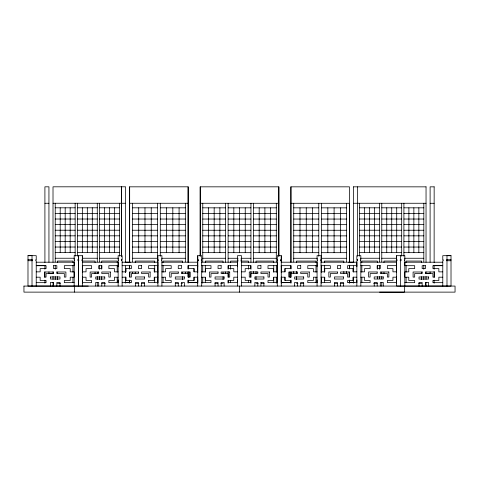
<?xml version="1.0" encoding="UTF-8"?>
<svg xmlns="http://www.w3.org/2000/svg" width="479" height="479" viewBox="0 0 479 479"><rect width="100%" height="100%" fill="white"/><g stroke="black" fill="none" stroke-linecap="round" stroke-linejoin="round"><path stroke-width="0.72" d="M36.23 286.053L36.23 260.726L35.805 260.738L35.805 259.72L36.23 259.72L36.23 255.684L27.986 255.666L27.986 286.065L88.304 286.065M32.015 286.053L32.015 255.666L27.986 255.678M50.403 286.065L50.403 282.43L53.546 282.43L53.546 286.053M53.546 273.563L53.546 271.994L44.487 271.994L44.487 277.09L46.068 277.078L46.068 273.563L53.546 273.563L48.313 273.575M56.845 286.053L56.845 282.43L59.989 282.43L59.989 286.053M74.161 286.053L74.161 262.199L36.23 262.211M74.347 292.13L74.347 286.083M78.376 260.732L78.376 286.083L78.364 255.696L78.376 259.72M125.6 203.264L53.013 203.246M125.851 280.466L125.851 277.185M125.851 271.832L125.851 268.581M129.659 277.155L129.659 271.928M129.659 268.947L129.659 265.959M129.677 186.804L129.659 262.229L129.605 186.834L188.175 186.816L188.121 262.241M132.444 273.653L132.444 272.186M132.444 261.923L132.455 203.264M135.228 273.671L135.228 272.186M135.228 262.546L135.228 261.061L154.717 261.067L154.717 262.546M138.712 252.655L138.718 207.82M144.975 252.655L144.981 207.826M151.238 252.661L151.244 207.826M154.711 282.574L154.711 277.383M154.711 272.192L154.717 265.516M157.495 283.185L157.495 277.161M157.495 272.683L157.501 265.594M157.501 262.235L157.513 203.264M160.285 256.259L160.297 203.27M163.064 282.574L163.064 277.383M163.064 272.192L163.07 265.516M163.07 262.552L163.07 261.067L182.553 261.073L182.553 262.552M166.548 252.661L166.56 207.826M172.811 252.661L172.823 207.832M179.074 252.661L179.086 207.832M182.553 279.61L182.553 276.646M182.553 273.677L182.553 272.198M185.337 273.659L185.337 272.198M185.337 261.935L185.349 203.27M188.121 271.94L188.121 277.167L188.109 271.958M188.121 268.959L188.121 265.971M188.445 280.472L188.445 282.646L197.719 282.652L188.445 282.646L188.427 280.472L194.025 280.472L194.025 277.191L197.737 277.191M188.445 277.072L188.445 273.557L181.367 273.557L181.367 271.994L189.941 271.988L189.941 277.072L188.427 277.078L188.427 273.557M197.737 271.844L194.013 271.844L194.031 268.587L188.427 268.593L188.445 265.665L197.737 265.671M197.731 283.065L197.737 277.107M197.737 272.641L197.737 265.432M197.749 266.743L197.737 260.72L198.132 260.726L198.132 259.714L197.719 259.72L197.713 255.678L201.695 255.678L201.695 259.72L201.3 259.72L201.3 260.726L201.695 260.726L201.701 286.053M197.737 259.714L197.737 255.678M200.234 186.81L200.216 256.265L200.198 186.84L278.862 186.828L278.838 256.283M202.749 283.191L202.749 277.323M202.749 272.192L202.755 265.6M202.755 261.935L202.767 203.27M205.287 282.58L205.287 277.389M205.287 272.198L205.287 265.522M205.287 262.552L205.287 261.073L223.04 261.073L223.04 262.558M208.461 252.667L208.467 207.832M214.167 252.667L214.173 207.832M219.873 252.667L219.879 207.832M223.04 279.616L223.04 276.646M223.04 273.683L223.04 272.198M225.573 273.665L225.573 271.946M225.579 262.241L225.591 203.276M228.112 283.197L228.112 280.155M228.112 277.329L228.112 271.467M228.112 269.27L228.112 265.6M228.112 262.241L228.124 203.276M230.644 282.58L230.644 280.359M230.65 269.234L230.65 265.528M230.65 262.558L230.65 261.073L238.099 261.079M233.824 252.673L233.83 207.838M239.5 292.148L239.5 286.101M239.53 252.673L239.536 207.838M245.236 252.673L245.242 207.838M248.397 282.586L248.397 280.359M248.397 269.234L248.403 265.528M248.403 262.564L248.403 261.079L240.955 261.079M250.936 283.197L250.936 280.161M250.936 277.335L250.936 271.473M250.936 269.27L250.936 265.606M250.936 262.247L250.948 203.282M253.469 273.671L253.475 271.473M253.475 262.247L253.487 203.282M256.008 279.622L256.008 276.652M256.008 273.689L256.008 271.461M256.008 262.564L256.008 261.079L273.76 261.085L273.76 262.57M259.181 252.673L259.193 207.844M264.887 252.678L264.899 207.844M270.593 252.678L270.605 207.844M273.76 282.592L273.76 277.401M273.76 272.21L273.76 265.534M276.293 283.203L276.293 277.341M276.299 272.21L276.299 265.611M276.299 261.947L276.311 203.288M281.287 262.217L281.287 260.726L280.868 260.726L280.886 259.714L281.287 259.72L281.287 255.678L277.287 255.684L277.287 259.714L277.682 259.714L277.682 260.726L277.287 260.726L277.287 286.053M281.281 283.077L281.251 277.107M281.281 272.647L281.281 265.941M290.555 280.472L290.555 282.646L281.269 282.652L290.573 282.652L290.573 280.472L284.975 280.472L284.987 277.191L281.269 277.191M281.269 271.844L284.987 271.844L284.993 268.593L290.573 268.593L290.573 265.671L281.263 265.671M289.077 277.078L289.077 271.994L297.615 271.988L297.615 273.557L290.555 273.557L290.555 277.072L289.059 277.072L289.059 271.988M290.573 277.078L290.573 273.557M290.939 277.173L290.939 271.946L290.927 277.191M290.939 265.977L290.939 268.964L290.927 265.246M290.957 186.822L290.939 262.247L290.885 186.84L349.454 186.834L349.401 262.258L349.383 203.294M293.723 273.671L293.723 271.473M293.723 261.941L293.735 203.282M296.507 279.622L296.507 276.652M296.507 273.689L296.507 271.461M296.507 262.564L296.507 261.079L315.996 261.085L315.996 262.57M299.992 252.673L299.998 207.844M306.255 252.678L306.261 207.844M312.518 252.678L312.524 207.844M315.99 282.592L315.99 277.401M315.99 272.21L315.996 265.534M318.78 256.277L318.792 203.288M321.559 283.203L321.559 277.179M321.559 272.21L321.559 265.234M321.565 262.252L321.577 203.288M324.343 282.592L324.343 277.401M324.343 272.21L324.343 265.534M324.343 262.57L324.349 261.085L343.832 261.091L343.832 262.57M327.828 252.678L327.834 207.85M334.091 252.678L334.103 207.85M340.353 252.684L340.365 207.85M343.832 273.695L343.832 271.473M346.616 273.683L346.616 271.479M346.616 261.953L346.628 203.294M349.395 277.185L349.401 271.958M353.167 277.197L353.167 280.478L347.568 280.466L347.568 282.64L356.861 282.64M353.167 271.85L353.167 268.599L347.568 268.581L347.568 265.659L356.855 265.659M353.424 283.137L353.436 277.155M353.43 271.94L353.442 265.959M353.43 262.241L353.46 186.828M357.472 260.744L357.472 259.247M357.472 256.265L357.436 186.816M359.633 256.145L359.645 203.252M361.843 282.556L361.843 277.365M361.843 272.174L361.843 265.498M361.843 262.534L361.849 261.049L377.338 261.055L377.338 262.54M364.615 252.643L364.627 207.814M369.596 252.649L369.602 207.814M374.572 252.649L374.584 207.814M377.332 278.856L377.332 276.628M377.338 269.21L377.338 265.504M379.548 278.778L379.548 276.575M379.548 269.246L379.548 265.582M379.554 261.917L379.566 203.258M381.757 286.107L381.757 282.442M381.763 278.778L381.763 276.575M381.763 273.647L381.763 272.18M381.763 261.917L381.775 203.258M383.972 273.665L383.978 272.18M383.978 262.54L383.978 261.055L396.702 261.061M386.745 252.649L386.757 207.82M391.726 252.649L391.738 207.82M396.708 252.655L396.714 207.82M401.683 256.157L401.695 203.264M403.899 256.157L403.911 203.264M406.108 282.568L406.108 277.377M406.108 272.186L406.108 265.51M406.108 262.546L406.108 261.061L421.604 261.067L421.604 262.546M408.88 252.655L408.886 207.82M413.856 252.655L413.868 207.826M418.838 252.661L418.85 207.826M421.598 279.604L421.598 276.64M421.598 273.671L421.598 272.192M423.813 279.52L423.813 276.587M423.813 269.258L423.813 265.594M423.813 261.929L423.831 203.264M426.023 286.137L426.023 282.382M426.023 279.419L426.029 276.413M426.029 273.449L426.029 271.934M426.029 262.252L426.047 186.834M430.094 273.473L430.094 271.952M430.094 262.276L430.118 186.828L434.154 186.852M434.124 283.215L434.124 280.167M434.124 277.425L434.124 271.473M434.124 269.3L434.13 265.24M434.13 262.594L434.154 186.828M281.257 266.743L281.263 265.444M118.151 282.55L118.181 279.946M157.932 282.538L157.932 262.199L122.127 262.205M197.719 282.538L197.749 279.934M237.506 282.538L237.53 279.934M277.287 282.532L277.287 262.193L241.482 262.199M317.074 282.532L317.104 279.928M356.861 282.526L356.885 279.922M360.837 262.187L396.642 262.181L396.642 286.035L400.624 286.083L400.618 255.684M400.624 286.083L451.02 286.077L451.014 255.666L442.776 255.684L442.776 259.732L443.195 259.732L443.195 260.738L442.776 260.726L442.776 286.065M353.442 186.828L426.047 186.852M44.912 203.27L48.942 203.27M129.671 203.264L188.169 203.27M200.228 203.27L278.856 203.288M290.951 203.282L349.448 203.294M353.454 203.27L426.041 203.264M430.112 203.288L434.148 203.288M55.229 207.808L75.149 207.808M77.358 207.808L97.279 207.802M99.494 207.802L119.409 207.802M359.645 207.808L379.566 207.814M381.775 207.814L401.695 207.82M403.911 207.82L423.825 207.826M132.455 207.82L157.513 207.826M160.297 207.826L185.349 207.832M202.761 207.832L225.591 207.838M228.124 207.838L250.948 207.838M253.487 207.844L276.311 207.844M293.735 207.838L318.786 207.844M321.571 207.844L346.628 207.85M359.645 213.412L379.56 213.418M381.775 213.418L401.695 213.424M403.905 213.424L423.825 213.43M55.229 213.412L75.149 213.412M77.358 213.412L97.279 213.406M99.494 213.406L119.409 213.406M132.455 213.424L157.507 213.43M160.291 213.43L185.349 213.436M202.761 213.436L225.585 213.442M228.124 213.442L250.948 213.442M253.481 213.442L276.311 213.448M293.735 213.442L318.786 213.448M321.571 213.448L346.628 213.454M55.229 219.017L75.149 219.017M77.358 219.017L97.279 219.011M99.494 219.011L119.415 219.011M132.455 219.029L157.507 219.035M160.291 219.035L185.349 219.041M202.761 219.041L225.585 219.041M228.124 219.047L250.948 219.047M253.481 219.047L276.305 219.053M293.735 219.047L318.786 219.053M321.571 219.053L346.622 219.059M359.639 219.017L379.56 219.023M381.775 219.023L401.695 219.029M403.905 219.029L423.825 219.035M55.229 224.621L75.149 224.621M77.358 224.621L97.279 224.615M99.494 224.615L119.415 224.615M132.455 224.633L157.507 224.639M160.291 224.639L185.343 224.645M202.761 224.645L225.585 224.645M228.118 224.651L250.948 224.651M253.481 224.651L276.305 224.657M293.729 224.651L318.786 224.657M321.571 224.657L346.622 224.663M359.639 224.621L379.56 224.627M381.775 224.627L401.689 224.633M403.905 224.633L423.825 224.639M55.229 230.225L75.149 230.225M77.358 230.225L97.279 230.219M99.494 230.219L119.415 230.219M202.761 230.249L225.585 230.249M228.118 230.249L250.942 230.255M253.481 230.255L276.305 230.261M293.729 230.255L318.786 230.261M321.571 230.261L346.622 230.267M359.639 230.225L379.56 230.231M381.769 230.231L401.689 230.237M403.905 230.237L423.825 230.243M132.449 230.237L157.507 230.243M160.291 230.243L185.343 230.249M55.229 235.83L75.149 235.83M77.364 235.824L97.279 235.824M99.494 235.824L119.415 235.824M359.639 235.83L379.56 235.836M381.769 235.836L401.689 235.842M403.905 235.842L423.819 235.848M132.449 235.842L157.507 235.848M160.291 235.848L185.343 235.854M202.761 235.854L225.585 235.854M228.118 235.854L250.942 235.86M253.481 235.86L276.305 235.866M293.729 235.86L318.78 235.866M321.565 235.866L346.622 235.872M55.229 241.434L75.149 241.428M77.364 241.428L97.279 241.428M99.494 241.428L119.415 241.428M359.639 241.434L379.554 241.44M381.769 241.44L401.689 241.446M403.899 241.446L423.819 241.452M132.449 241.446L157.501 241.452M160.285 241.452L185.343 241.458M202.755 241.458L225.579 241.458M228.118 241.458L250.942 241.464M253.481 241.464L276.305 241.47M293.729 241.464L318.78 241.47M321.565 241.47L346.622 241.476M55.229 247.038L75.149 247.032M77.364 247.032L97.279 247.032M99.494 247.032L119.415 247.032M359.633 247.038L379.554 247.044M381.769 247.044L401.689 247.05M403.899 247.05L423.819 247.056M132.449 247.05L157.501 247.056M160.285 247.056L185.343 247.062M202.755 247.062L225.579 247.062M228.118 247.062L250.942 247.068M253.475 247.068L276.299 247.074M293.729 247.068L318.78 247.074M321.565 247.074L346.616 247.08M55.229 252.643L75.149 252.637M77.364 252.637L97.285 252.637M99.494 252.637L119.415 252.637M132.449 252.655L157.501 252.661M160.285 252.661L185.337 252.667M202.755 252.661L225.579 252.667M228.118 252.667L250.942 252.673M253.475 252.673L276.299 252.678M293.729 252.673L318.78 252.678M321.565 252.678L346.616 252.684M359.633 252.643L379.554 252.649M381.769 252.649L401.683 252.655M403.899 252.655L423.819 252.661M451.014 255.678L446.985 255.69L446.991 286.065M55.229 258.247L74.437 258.241M82.34 258.241L97.285 258.241M99.494 258.241L118.702 258.241M132.444 258.259L157.501 258.265M161.674 258.265L185.337 258.271M202.755 258.265L225.579 258.271M228.112 258.271L238.099 258.277M240.955 258.277L250.936 258.277M253.475 258.277L276.299 258.283M293.723 258.277L317.385 258.283M321.565 258.283L346.616 258.289M360.346 258.247L379.554 258.253M381.763 258.253L396.702 258.259M404.611 258.259L423.819 258.265M27.986 259.702L32.434 259.72L32.434 260.738L27.986 260.708M451.014 259.732L446.566 259.72L446.566 260.738L451.014 260.738M82.346 261.043L95.07 261.043L95.07 262.528M82.34 262.211L118.145 262.205L118.175 266.749M348.67 262.199L353.891 262.205M125.127 262.187L130.354 262.187M161.908 262.199L197.737 262.193M201.695 262.199L237.5 262.193L237.53 266.737M281.263 262.193L317.068 262.193L317.098 266.737M321.05 262.193L356.855 262.187L356.885 266.731M442.776 262.211L404.839 262.211L404.839 286.065M82.34 265.683L91.633 265.683L91.633 268.605L86.046 268.605L86.052 271.856L82.34 271.856M118.145 265.677L108.859 265.683L108.859 268.599L114.439 268.599L114.439 271.85L118.151 271.85M122.127 265.677L131.414 265.677L131.42 268.599L125.833 268.599L125.833 271.85L122.127 271.85M157.932 265.671L148.64 265.671L148.646 268.593L154.226 268.593L154.226 271.844L157.932 271.844M161.914 265.677L171.201 265.671L171.201 268.593L165.62 268.593L165.62 271.844L161.914 271.85M201.695 265.671L210.988 265.671L210.988 268.593L205.401 268.593L205.401 271.844L201.695 271.844M237.5 265.665L228.214 265.671L228.214 268.593L233.794 268.587L233.794 271.838L237.5 271.838M241.482 265.671L250.768 265.671L250.768 268.593L245.188 268.593L245.188 271.844L241.482 271.844M277.287 265.665L267.995 265.665L267.995 268.587L273.581 268.587L273.581 271.838L277.287 271.838M317.074 265.665L307.781 265.665L307.781 268.587L313.362 268.587L313.368 271.838L317.074 271.838M321.05 265.665L330.342 265.665L330.342 268.581L324.756 268.587L324.756 271.838L321.05 271.838M360.837 265.659L370.123 265.659L370.123 268.581L364.543 268.581L364.543 271.832L360.837 271.832M433.633 265.671L442.776 265.671L432.932 265.683L432.932 268.605L438.848 268.605L438.848 271.856L442.776 271.856M45.367 265.683L36.23 265.683L46.068 265.671L46.068 268.593L40.158 268.605L40.158 271.856L36.23 271.856M356.855 271.832L353.149 271.832L353.149 268.581M396.642 271.827L392.936 271.827L392.936 268.575L387.349 268.575L387.349 265.653L396.642 265.653L396.642 260.708L397.037 260.708L397.037 259.702L396.642 259.702L396.642 255.666M425.454 273.575L432.932 273.575L432.932 277.09L434.513 277.09L434.513 271.994L425.454 271.994L425.454 273.575L430.687 273.563M36.23 277.209L40.158 277.197L40.152 280.49L46.068 280.478L46.068 282.652L36.23 282.664M82.346 277.209L86.052 277.209L86.052 280.49L91.633 280.484L91.633 282.664L82.346 282.664M118.151 277.203L114.445 277.203L114.445 280.484L108.859 280.484L108.859 282.664L118.151 282.658M122.127 277.197L125.833 277.197L125.833 280.478L131.42 280.478L131.42 282.658L122.127 282.658M157.932 277.197L154.226 277.197L154.226 280.478L148.646 280.478M161.914 277.197L165.62 277.197L165.62 280.478L171.201 280.478L171.201 282.652L161.914 282.658M201.695 277.197L205.407 277.197L205.407 280.478L210.988 280.472L210.988 282.652L201.695 282.652M237.506 277.191L233.794 277.191L233.794 280.472L228.214 280.472L228.214 282.652L237.506 282.646M241.482 277.197L245.188 277.191L245.188 280.472L250.774 280.472L250.774 282.652L241.482 282.652M277.287 277.191L273.581 277.191L273.581 280.472L268 280.472L268 282.646L277.287 282.646M317.074 277.185L313.368 277.191L313.368 280.466L307.781 280.472L307.781 282.646L317.074 282.646M321.05 277.185L324.756 277.185L324.756 280.466L330.342 280.466L330.342 282.646L321.05 282.646M356.855 277.185L353.149 277.185L353.149 280.466M360.837 277.179L364.543 277.179L364.543 280.46L370.123 280.46L370.129 282.64L360.837 282.64M396.642 277.179L392.936 277.179L392.936 280.46L387.355 280.46L387.355 282.634L396.642 282.634M442.776 277.209L438.848 277.197L438.848 280.49L432.932 280.49L432.932 282.664L442.776 282.664M260.941 282.424L263.911 282.424L263.911 286.047M157.932 282.652L148.646 282.652L148.646 280.478M349.011 282.658L354.017 282.658M74.161 282.652L64.324 282.652L64.324 280.478L70.233 280.478L70.233 277.197L74.161 277.197L74.161 271.844L70.233 271.844L70.239 268.593L64.324 268.593L64.324 265.671L74.161 265.671L74.161 260.732L74.586 260.732L74.586 259.72L74.161 259.72L74.167 255.684L82.394 255.696L82.394 262.229M125.001 282.64L130.007 282.64M404.839 282.664L414.682 282.664L414.682 280.49L408.767 280.49L408.767 277.209L404.839 277.209L404.839 271.856L408.767 271.856L408.767 268.605L414.682 268.605L414.682 265.683L404.839 265.683L404.839 260.744L404.414 260.744L404.414 259.732L404.839 259.732L404.839 255.696L396.588 255.684L396.588 262.217M57.444 283.299L60.396 283.299M101.71 283.293L105.398 283.293M135.228 283.311L138.832 283.311M141.718 283.311L144.61 283.311M175.332 283.317L178.218 283.317M181.104 283.323L182.547 283.323M214.897 283.323L217.861 283.323M220.819 283.323L223.034 283.323M256.008 283.329L258.223 283.329M261.181 283.329L264.145 283.329M296.501 283.329L297.944 283.329M300.836 283.329L303.722 283.329M334.444 283.334L337.33 283.34M340.222 283.34L343.826 283.34M373.644 283.305L377.332 283.305M418.646 283.311L421.598 283.317M379.542 292.154L403.893 292.16M281.251 279.934L281.281 282.538M428.603 286.065L428.597 282.43L425.454 282.43L425.454 286.065M422.161 286.065L422.161 282.442L419.011 282.442L419.011 286.065M404.653 286.083L404.653 292.13M396.588 265.438L396.588 271.904M396.588 276.958L396.588 283.077M383.266 286.035L383.266 282.412L380.296 282.412L380.296 286.035M377.183 286.035L377.183 282.412L374.213 282.412L374.213 286.035M360.837 286.041L360.837 260.714L360.436 260.714L360.436 259.708L360.831 259.708L360.831 255.672L356.855 255.672L356.855 259.708L357.25 259.708L357.25 260.714L356.855 260.714L356.861 286.041M343.479 286.041L343.479 282.412L340.509 282.418L340.509 286.041M337.402 286.041L337.402 282.418L334.432 282.418L334.432 286.041M321.05 286.047L321.05 260.72L320.649 260.72L320.649 259.708L321.05 259.708L321.05 255.672L317.068 255.678L317.068 259.714L317.469 259.708L317.469 260.72L317.068 260.72L317.074 286.047M303.698 286.047L303.698 282.418L300.722 282.418L300.728 286.047M297.615 286.047L297.615 282.418L294.645 282.424L294.645 286.047M290.555 265.665L290.555 268.587M284.975 268.587L284.975 271.844M284.975 277.191L284.975 280.472M281.263 255.678L281.263 259.714M281.263 260.72L281.269 286.053M280.868 259.714L280.868 260.726M278.826 186.834L278.832 256.289M260.941 282.424L260.941 286.047M257.834 286.053L257.834 282.424L254.858 282.424L254.858 286.053M241.482 286.053L241.482 260.72L241.081 260.726L241.081 259.714L241.482 259.714L241.482 255.678L237.5 255.684L237.5 259.72L237.901 259.714L237.901 260.726L237.5 260.726L237.506 286.053M224.124 286.053L224.124 282.424L221.154 282.424L221.154 286.053M218.047 286.053L218.047 282.424L215.077 282.424L215.077 286.053M198.114 259.714L198.114 260.732M197.719 260.726L197.719 286.053M194.013 268.593L194.013 271.844M194.013 277.191L194.013 280.472M189.923 271.994L189.923 277.078M188.427 265.671L188.427 268.593M188.103 186.828L188.109 262.252M188.109 265.24L188.109 268.97M184.343 286.053L184.343 282.424L181.373 282.424L181.373 286.053M178.26 286.053L178.26 282.424L175.29 282.43L175.29 286.053M161.914 286.053L161.908 260.726L161.513 260.732L161.513 259.72L161.908 259.72L161.908 255.684L157.932 255.684L157.932 259.72L158.327 259.72L158.327 260.732L157.932 260.732L157.932 286.053M144.556 286.053L144.556 282.43L141.586 282.43L141.586 286.053M138.479 286.053L138.479 282.43L135.509 282.43L135.509 286.053M129.647 265.24L129.647 268.976M125.606 262.229L125.618 186.798L53.013 186.816L53.019 262.217M125.618 265.929L125.606 272.683M125.618 277.125L125.606 283.131M122.127 286.059L122.127 260.732L121.726 260.732L121.726 259.726L122.127 259.726L122.127 255.69L118.145 255.69L118.145 259.726L118.547 259.726L118.547 260.738L118.145 260.738L118.151 286.059M121.582 259.223L121.582 260.714M119.409 203.24L119.415 256.139M117.199 262.522L117.199 261.043L101.71 261.043L101.71 262.528M117.199 265.492L117.205 272.168M117.205 277.359L117.205 282.55M114.433 207.802L114.433 252.637M109.452 207.802L109.457 252.637M104.775 286.065L104.775 282.436L101.799 282.436L101.799 286.065M104.47 207.802L104.476 252.637M101.71 265.492L101.71 269.198M101.71 276.617L101.71 279.586M99.494 203.246L99.494 261.905M99.494 265.57L99.494 269.234M99.494 276.563L99.494 279.497M98.692 286.065L98.692 282.436L95.722 282.436L95.722 286.065M97.279 203.246L97.285 261.905M97.285 272.168L97.285 273.635M97.285 276.569L97.285 279.497M97.285 282.43L97.285 286.095M95.07 272.168L95.07 273.653M92.297 207.802L92.303 252.637M87.322 207.808L87.322 252.637M82.394 265.45L82.394 272.659M82.394 276.742L82.394 283.089M82.34 207.808L82.34 252.637M82.34 255.696L82.34 259.732L81.945 259.732L81.945 260.738L82.34 260.738L82.346 286.065M77.358 203.246L77.364 256.139M75.149 203.246L75.149 256.139M72.94 262.528L72.94 261.043L57.444 261.049L57.444 262.528M72.94 265.498L72.94 272.168M72.94 277.359L72.94 282.556M70.168 207.808L70.168 252.637M65.186 207.808L65.192 252.643M60.204 207.808L60.21 252.643M57.444 272.174L57.444 273.653M57.444 276.623L57.444 279.586M55.229 203.246L55.229 261.911M55.229 265.576L55.235 269.24M55.235 276.569L55.235 279.502M53.019 271.916L53.019 273.407M53.019 276.395L53.019 279.383M53.019 282.365L53.019 286.101M48.948 262.241L48.936 186.81L44.906 186.816L44.918 262.558M48.954 271.934L48.954 273.437M44.918 265.516L44.918 269.264M44.918 271.934L44.918 277.389M44.918 280.149L44.924 283.191M23.95 286.071L23.95 292.124L455.05 292.124L455.05 286.071L23.95 286.077M50.403 276.958L50.403 279.041L59.989 279.029L59.989 276.958L50.403 276.976M53.546 265.671L53.546 268.593L56.845 268.593L56.845 265.671L53.546 265.671M56.845 271.994L56.845 273.563L64.324 273.563L64.324 277.078L65.904 277.078L65.904 271.994L56.845 271.994M77.957 259.72L77.957 260.732L78.76 260.738L78.76 259.732L77.957 259.72M129.659 280.137L129.659 283.125L129.647 280.167M188.115 280.149L188.115 283.137L188.109 280.167M290.939 280.161L290.939 283.143L290.927 280.173M349.395 280.167L349.395 283.155L349.389 280.173M349.401 265.24L349.401 268.976L349.383 265.246M401.043 259.732L400.222 259.702L400.222 260.708L401.043 260.744L401.043 259.732M101.799 265.683L98.692 265.683L98.692 268.605L101.799 268.605L101.799 265.683M141.586 265.671L138.473 265.677L138.473 268.593L141.586 268.593L141.586 265.671M181.367 265.671L178.26 265.671L178.26 268.593L181.367 268.593L181.367 265.671M221.154 265.671L218.047 265.671L218.047 268.593L221.154 268.593L221.154 265.671M260.941 265.671L257.828 265.671L257.828 268.587L260.941 268.587L260.941 265.671M300.722 265.665L297.615 265.665L297.615 268.587L300.722 268.587L300.722 265.665M340.509 265.659L337.396 265.659L337.396 268.581L340.509 268.581L340.509 265.659M380.29 265.653L377.183 265.659L377.183 268.575L380.29 268.575L380.29 265.653M425.454 265.683L422.161 265.683L422.161 268.605L425.454 268.605L425.454 265.683M98.692 272.006L90.136 272.006L90.136 277.09L91.633 277.084L91.633 273.569L98.692 273.569L98.692 272.006M110.356 272L101.799 272.006L101.799 273.569L108.859 273.569L108.859 277.084L110.356 277.084L110.356 272M138.473 271.994L129.923 271.994L129.923 277.078L131.42 277.078L131.42 273.563L138.473 273.563L138.473 271.994M150.137 271.994L141.586 271.994L141.586 273.563L148.646 273.563L148.646 277.078L150.137 277.078L150.137 271.994M178.26 271.994L169.704 271.994L169.71 277.078L171.201 277.078L171.201 273.563L178.26 273.557L178.26 271.994M218.047 271.994L209.491 271.994L209.491 277.078L210.988 277.078L210.988 273.557L218.047 273.557L218.047 271.994M229.71 271.988L221.154 271.994L221.154 273.557L228.214 273.557L228.214 277.072L229.71 277.072L229.71 271.988M257.828 271.988L249.278 271.994L249.278 277.072L250.774 277.072L250.768 273.557L257.828 273.557L257.828 271.988M269.491 271.988L260.941 271.988L260.941 273.557L268 273.557L268 277.072L269.491 277.072L269.491 271.988M309.278 271.988L300.722 271.988L300.722 273.557L307.781 273.551L307.781 277.072L309.278 277.072L309.278 271.988M337.402 271.982L328.845 271.982L328.845 277.066L330.342 277.066L330.342 273.551L337.402 273.551L337.402 271.982M349.059 271.982L340.509 271.982L340.509 273.551L347.568 273.545L347.568 277.066L349.065 277.066L349.059 271.982M377.183 271.976L368.632 271.976L368.632 277.06L370.123 277.06L370.123 273.545L377.183 273.545L377.183 271.976M388.846 271.976L380.296 271.976L380.296 273.545L387.349 273.545L387.349 277.06L388.846 277.06L388.846 271.976M422.161 272.006L413.096 272.006L413.096 277.09L414.682 277.09L414.682 273.575L422.161 273.575L422.161 272.006M104.769 276.97L95.722 276.97L95.722 279.035L104.769 279.035L104.769 276.97M144.556 276.964L135.503 276.964L135.503 279.029L144.556 279.029L144.556 276.964M184.343 276.958L175.29 276.958L175.29 279.029L184.343 279.023L184.343 276.958M224.124 276.958L215.077 276.958L215.077 279.023L224.124 279.023L224.124 276.958M263.911 276.958L254.858 276.958L254.858 279.023L263.911 279.023L263.911 276.958M303.698 276.952L294.645 276.958L294.645 279.023L303.698 279.017L303.698 276.952M343.479 276.946L334.426 276.952L334.432 279.017L343.479 279.017L343.479 276.946M383.266 276.946L374.213 276.946L374.213 279.012L383.266 279.012L383.266 276.946M428.597 276.976L419.011 276.976L419.011 279.041L428.597 279.041L428.597 276.958M121.63 256.235L121.624 186.81L121.582 256.235"/></g></svg>
